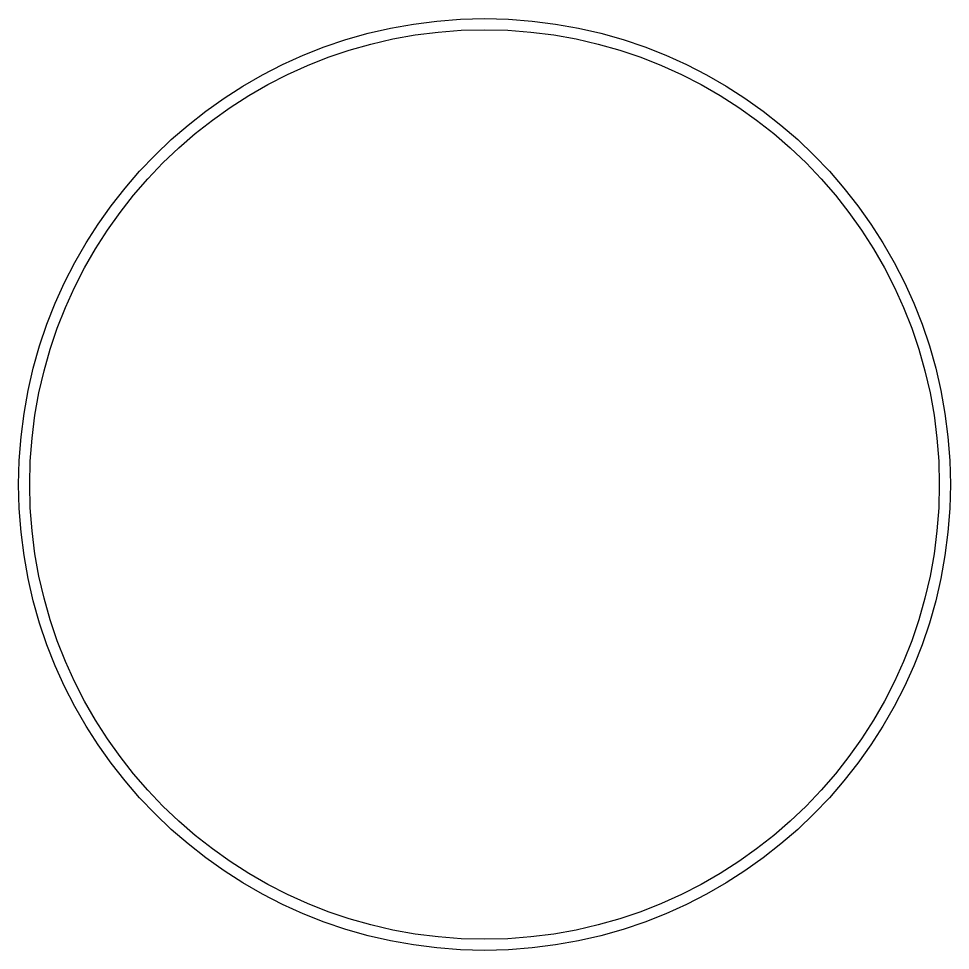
# Model space of a CAD drawing. Header units: millimetres. Extents: x -2100 to 2100, y -2100 to 2100.
import ezdxf

# ---------------------------------------------------------------- set-up
doc = ezdxf.new("R2010")
doc.units = ezdxf.units.MM
doc.header["$MEASUREMENT"] = 0

msp = doc.modelspace()

# ---------------------------------------------------------------- linework, layer by layer
for radius in [2100, 2050]:
    msp.add_circle((0, 0), radius)

doc.saveas('drawing.dxf')
